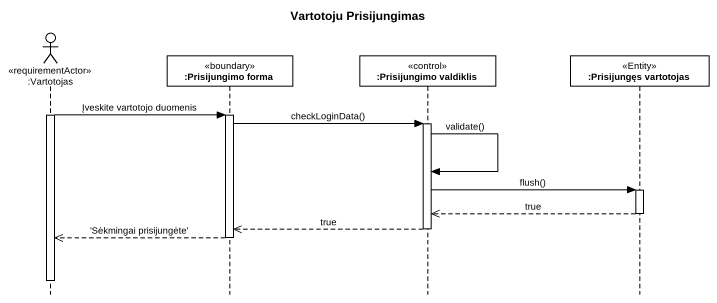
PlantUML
@startuml
title Vartotoju Prisijungimas
hide footbox
actor ":Vartotojas" as Vartotojas <<requirementActor>>
participant ":Prisijungimo forma" as Prisijungimo_forma <<boundary>>
participant ":Prisijungimo valdiklis" as Prisijungimo_valdiklis <<control>>
participant ":Prisijungęs vartotojas" as Prisijungęs_vartotojas <<Entity>>

activate Vartotojas
Vartotojas -> Prisijungimo_forma : Įveskite vartotojo duomenis
activate Prisijungimo_forma
Prisijungimo_forma -> Prisijungimo_valdiklis : checkLoginData()
activate Prisijungimo_valdiklis
Prisijungimo_valdiklis -> Prisijungimo_valdiklis : validate()
Prisijungimo_valdiklis -> Prisijungęs_vartotojas : flush()
activate Prisijungęs_vartotojas
Prisijungęs_vartotojas -->> Prisijungimo_valdiklis : true
deactivate Prisijungęs_vartotojas
Prisijungimo_valdiklis -->> Prisijungimo_forma : true
deactivate Prisijungimo_valdiklis
Prisijungimo_forma -->> Vartotojas : 'Sėkmingai prisijungėte'
deactivate Prisijungimo_forma
deactivate Vartotojas
@enduml
